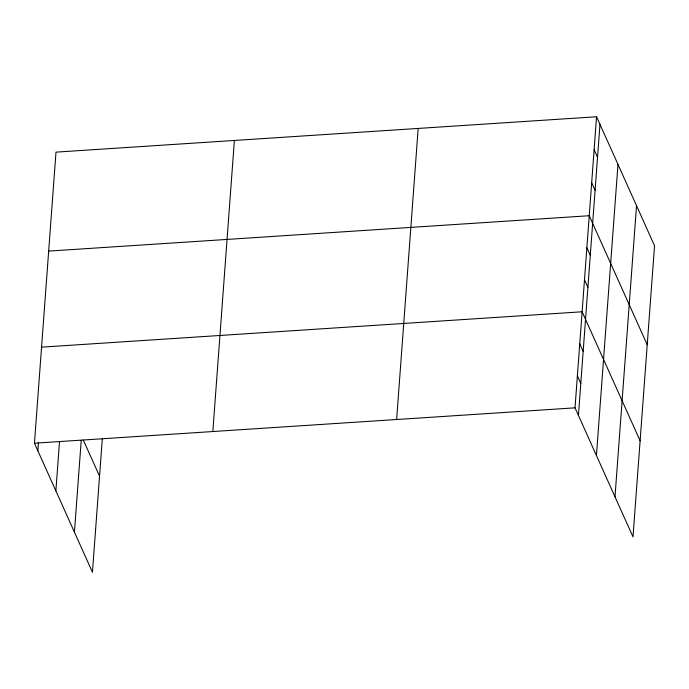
<?xml version="1.0" encoding="UTF-8"?>
<svg xmlns="http://www.w3.org/2000/svg" width="689" height="689" viewBox="0 0 689 689"><rect width="100%" height="100%" fill="white"/><g stroke="black" fill="none" stroke-linecap="round" stroke-linejoin="round"><path stroke-width="1.03" d="M102.316 438.824L92.438 572.24L34.45 443.208L55.998 152.131L596.562 116.76L654.55 245.792L633.002 536.869L575.014 407.836L596.562 116.76M37.861 450.787L38.489 442.252M55.869 490.869L59.504 441.77M74.429 532.158L81.224 440.374M212.832 431.538L234.381 140.461M396.631 419.506L418.171 128.43M578.424 415.424L599.973 124.347M596.433 455.498L617.981 164.421M614.993 496.795L636.541 205.718M48.669 251.097L589.233 215.726L647.221 344.758M41.564 347.153L582.127 311.781L640.115 440.814M34.45 443.208L575.014 407.836M594.116 149.754L597.527 157.333M591.679 182.74L595.081 190.319M586.864 247.747L590.275 255.326M584.496 279.768L587.906 287.347M579.75 343.802L583.161 351.39M577.382 375.824L580.793 383.403M83.291 440.013L99.552 476.185"/></g></svg>
